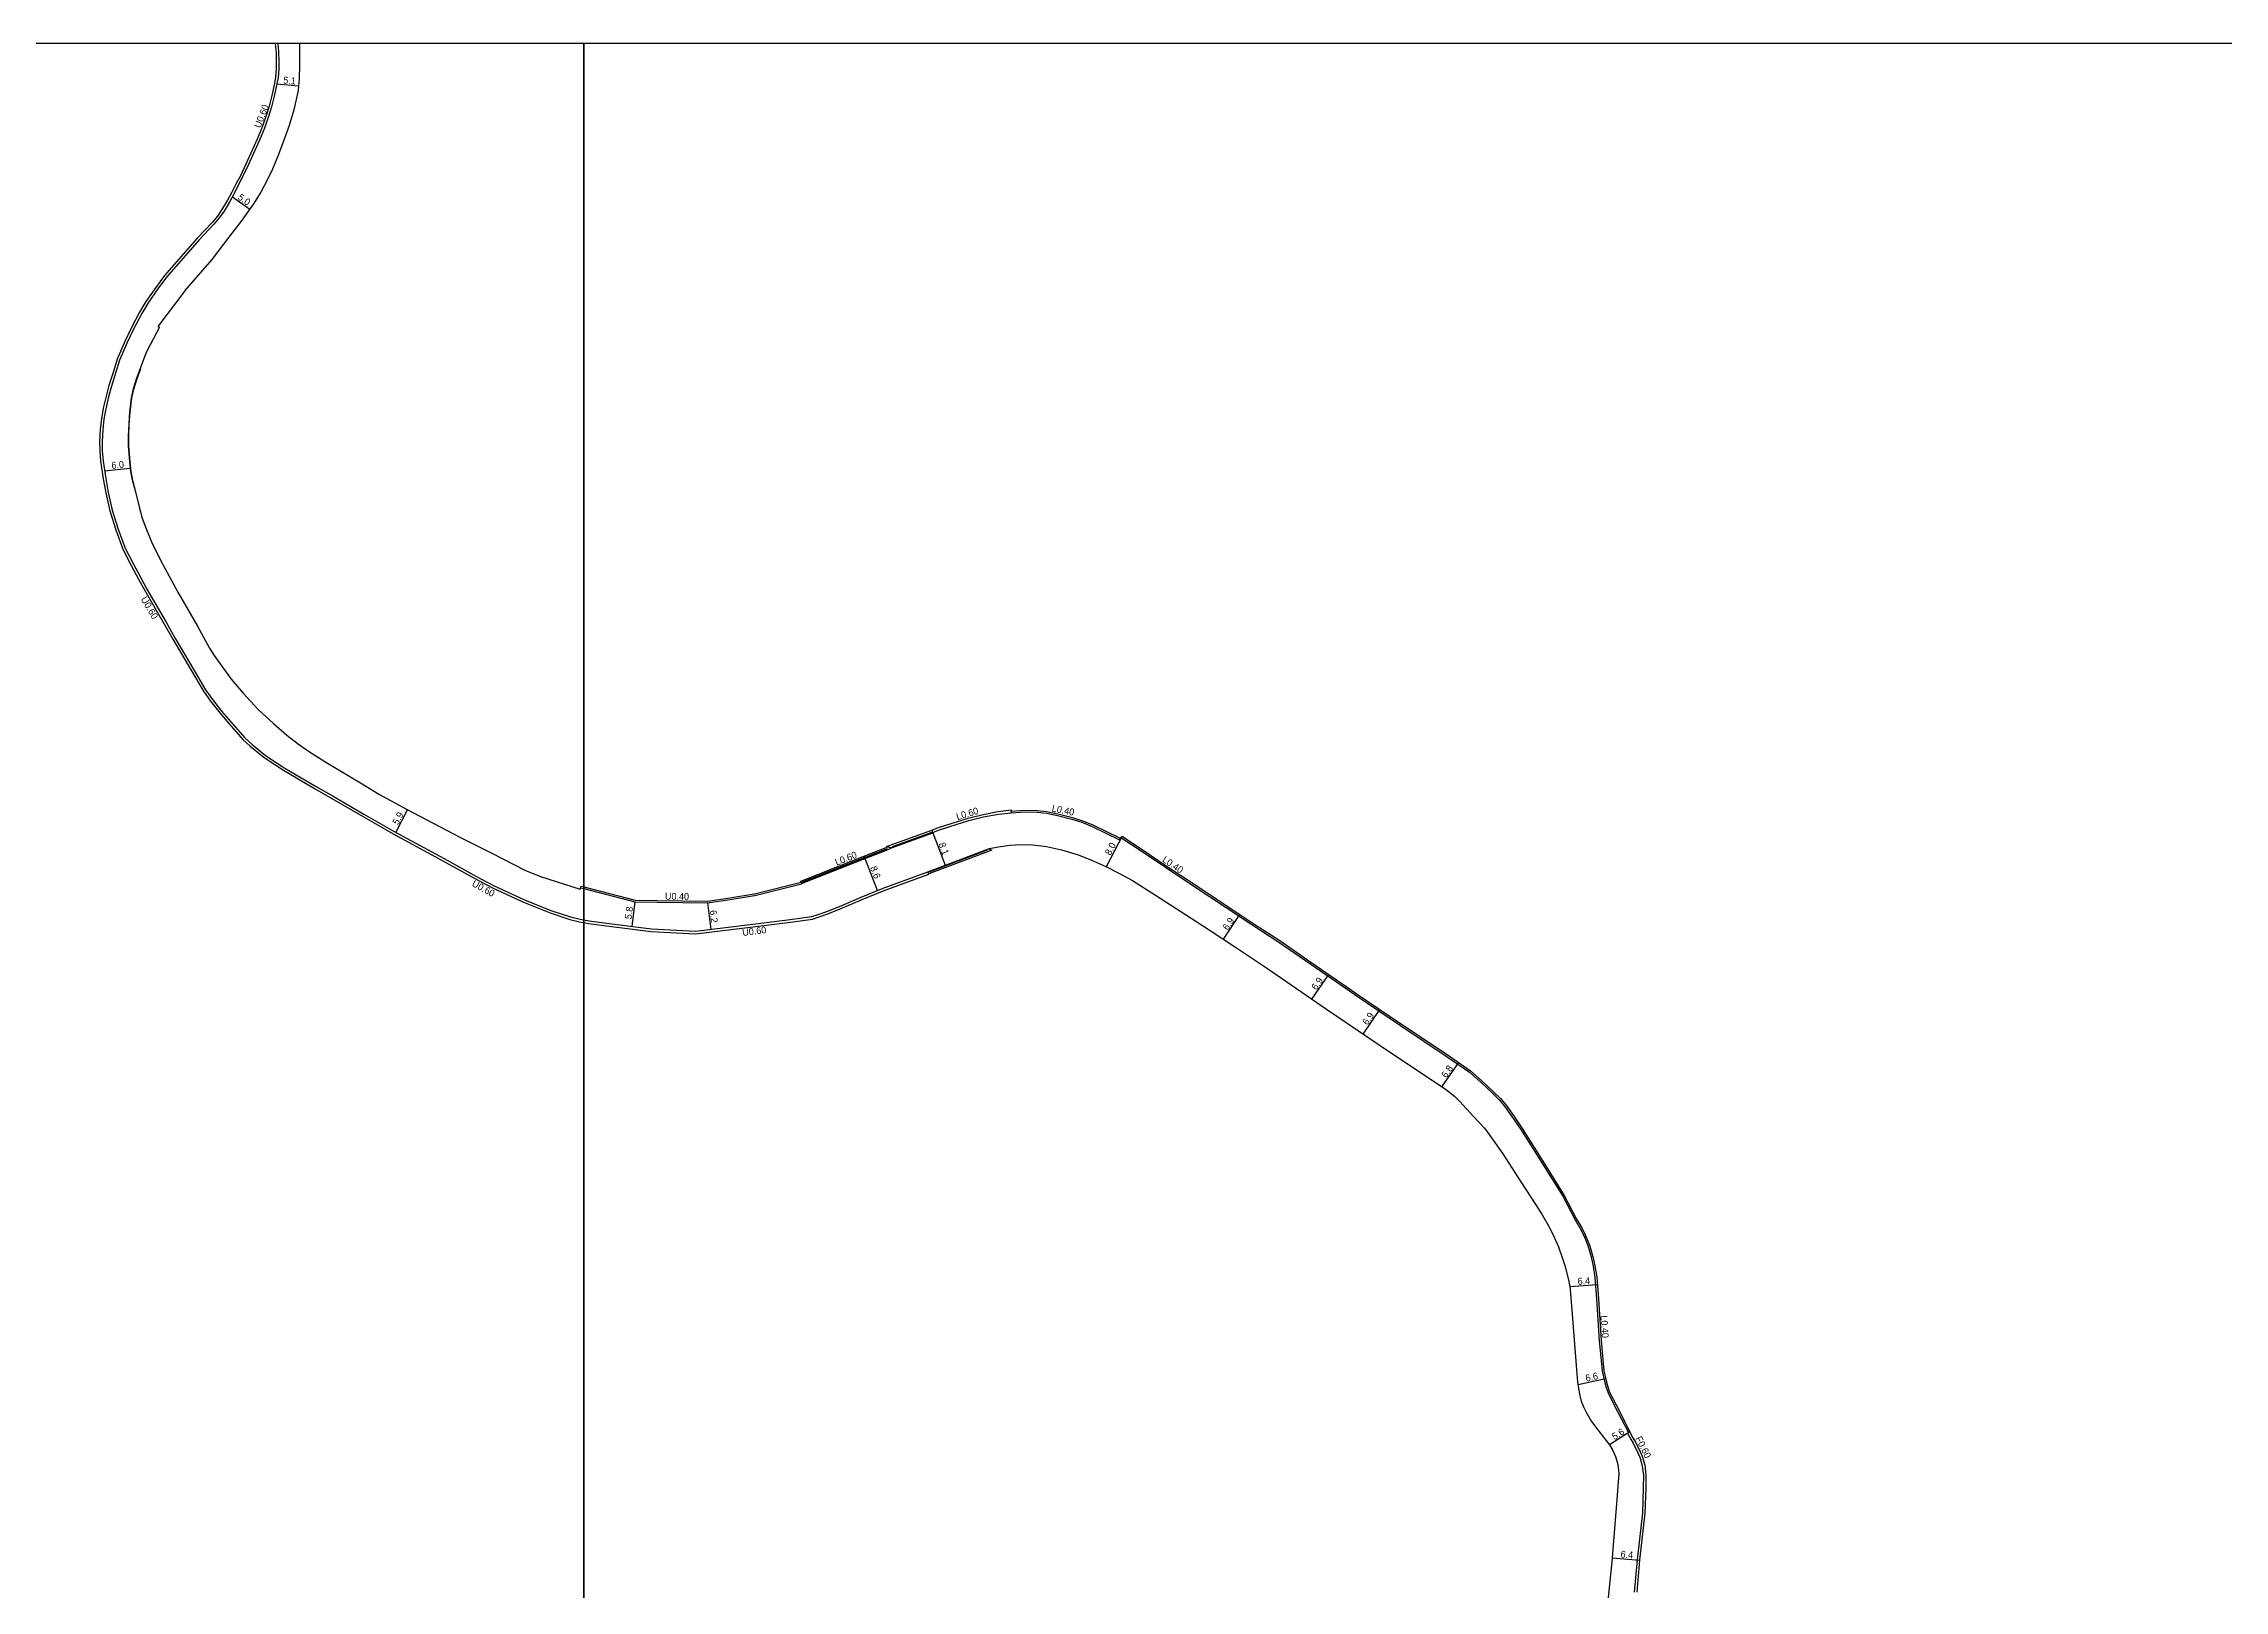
# Model space of a CAD drawing. Header units: metres. Extents: x -28000 to -23998, y -90000 to -87000.
# Drawn here: x -25725 to -25219, y -87359 to -87000 of the extents above; entities that cross this region are included whole.
import ezdxf

# ---------------------------------------------------------------- set-up
doc = ezdxf.new("R2010")
doc.units = ezdxf.units.M
doc.header["$LTSCALE"] = 2.5
for name, color, linetype in [('側溝・桝', 7, 'Continuous'), ('図郭', 7, 'Continuous'), ('幅員', 7, 'Continuous'), ('歩道・分離帯・安全施設', 7, 'Continuous'), ('道路', 7, 'Continuous')]:
    doc.layers.add(name, color=color, linetype=linetype)
doc.styles.get("Standard").update_dxf_attribs({"font": ''})
doc.styles.get('Standard').set_extended_font_data('@MS PGothic')

msp = doc.modelspace()

# ---------------------------------------------------------------- linework, layer by layer
at = {"layer": '側溝・桝'}
for points in [[(-25671.14, -87000), (-25671.04, -87000.62), (-25670.92, -87002.16), (-25670.86, -87004.02), (-25670.88, -87005.85), (-25671.04, -87007.85), (-25671.3, -87009.37), (-25671.93, -87012.21), (-25672.55, -87014.71), (-25673.25, -87016.92), (-25674.21, -87019.61), (-25675.31, -87022.42), (-25675.32, -87022.45), (-25677.96, -87028.21), (-25679.26, -87030.97), (-25680.28, -87032.92), (-25681.23, -87034.81), (-25682.27, -87036.67), (-25683.57, -87038.89), (-25684.66, -87040.41), (-25685.93, -87041.97), (-25689.36, -87045.61), (-25694.15, -87051.06), (-25696.95, -87054.26), (-25698.97, -87056.98), (-25701.22, -87060.25), (-25702.68, -87062.68), (-25704.64, -87066.35), (-25706.09, -87069.42), (-25707.85, -87073.54), (-25708.73, -87076.36), (-25709.75, -87079.59), (-25710.4, -87082.05), (-25711.05, -87084.84), (-25711.49, -87087.27), (-25711.77, -87089.64), (-25711.91, -87092.48), (-25711.86, -87094.58), (-25711.67, -87096.96), (-25711.04, -87101.01), (-25710.48, -87104.24), (-25709.56, -87108.38), (-25708.16, -87112.78), (-25706.52, -87117.19), (-25704.64, -87120.93), (-25702.94, -87124.13), (-25701.5, -87126.74), (-25697.03, -87134.41), (-25694.98, -87138.02), (-25691.63, -87143.73), (-25687.86, -87150.09), (-25686.27, -87152.37), (-25684.14, -87155.06), (-25682.04, -87157.57), (-25678.76, -87161.25), (-25677.15, -87162.77), (-25674.31, -87165.04), (-25673.03, -87165.99), (-25669.45, -87168.31), (-25662.3, -87172.49), (-25658.26, -87174.82), (-25651.14, -87178.97), (-25644.05, -87183.03), (-25632.46, -87189.31), (-25625.06, -87193.4), (-25620.98, -87195.54), (-25613.81, -87198.89), (-25607.64, -87201.35), (-25603.1, -87202.87), (-25600.9, -87203.39), (-25600, -87203.56)], [(-25518.95, -87183.31), (-25518.44, -87183.04), (-25517.4, -87182.64), (-25513.31, -87181.31), (-25510.56, -87180.48), (-25507.16, -87179.65), (-25503.73, -87179), (-25500.7, -87178.67)], [(-25500.7, -87178.67), (-25500.73, -87178.27)], [(-25500.7, -87178.67), (-25498.63, -87178.53), (-25496.51, -87178.47), (-25494.69, -87178.57), (-25492.51, -87178.79), (-25490.01, -87179.29), (-25486.66, -87180.16), (-25484.34, -87180.89), (-25481.92, -87181.88), (-25475.61, -87184.93)], [(-25475.44, -87184.57), (-25475.61, -87184.93)], [(-25475.28, -87184.39), (-25473.06, -87185.91), (-25470.58, -87187.55), (-25464.94, -87191.32), (-25458.33, -87195.71), (-25450.82, -87200.69), (-25444.42, -87204.94), (-25438.57, -87208.7), (-25432.4, -87212.99), (-25420.97, -87220.89), (-25420.83, -87220.99), (-25410.35, -87228.08), (-25399.7, -87235.18), (-25394.34, -87238.92), (-25391.71, -87241.26), (-25388.89, -87243.88), (-25387.4, -87245.33), (-25386.14, -87246.85), (-25384.44, -87249.22), (-25382.38, -87252.24), (-25377.2, -87260.46), (-25372.66, -87267.77), (-25369.78, -87273.24), (-25368.6, -87275.28), (-25367.7, -87277.02), (-25366.85, -87279.21), (-25366.06, -87281.82), (-25365.56, -87283.98), (-25365.16, -87286.6), (-25364.77, -87291.58), (-25364.15, -87301.31), (-25363.68, -87306.65), (-25363.48, -87308.35), (-25362.96, -87310.72), (-25362.57, -87312.17), (-25362.12, -87313.41), (-25360.6, -87316.41), (-25357.4, -87322.66)], [(-25549.46, -87195.08), (-25536.71, -87190.09), (-25529.33, -87187.22), (-25528.54, -87186.8)], [(-25600.74, -87196.1), (-25600, -87196.29)], [(-25600, -87203.56), (-25598.75, -87203.79), (-25594.75, -87204.34), (-25584.33, -87205.67), (-25574.11, -87206.21), (-25560.15, -87204.49), (-25552.12, -87203.47), (-25547.02, -87202.79), (-25545.58, -87202.3), (-25543.56, -87201.63), (-25540.66, -87200.47), (-25535.61, -87198.28), (-25530.46, -87196.21), (-25520.1, -87192.36)], [(-25600, -87196.29), (-25588.17, -87199.37), (-25583, -87199.46), (-25571.27, -87199.63), (-25566.04, -87198.8), (-25560.41, -87197.89), (-25560.33, -87197.88), (-25549.42, -87195.21)], [(-25549.52, -87194.82), (-25549.42, -87195.21)], [(-25357.05, -87322.47), (-25357.58, -87322.75), (-25356.86, -87324.16), (-25356.29, -87325.13), (-25355.19, -87327.35), (-25354.77, -87328.33), (-25354.17, -87330.35), (-25353.92, -87332.52), (-25353.94, -87335.46), (-25354.15, -87341.29), (-25355.39, -87352.2), (-25356.05, -87359.71)]]:
    msp.add_lwpolyline(points, dxfattribs=at)
at = {"layer": '図郭'}
for points in [[(-26400, -87600), (-25600, -87600), (-25600, -87000), (-26400, -87000)], [(-25600, -87600), (-24800, -87600), (-24800, -87000), (-25600, -87000)]]:
    msp.add_lwpolyline(points, close=True, dxfattribs=at)
at = {"layer": '幅員', "flags": 128}
for points in [[(-25671.3, -87009.37), (-25666.27, -87009.82)], [(-25681.64, -87035.56), (-25677.62, -87038.43)], [(-25711.32, -87099.21), (-25705.36, -87098.61)], [(-25643.7, -87183.22), (-25640.96, -87177.98)], [(-25518.95, -87183.31), (-25516.11, -87190.86)], [(-25475.01, -87184.09), (-25478.67, -87191.22)], [(-25531.77, -87196.73), (-25534.88, -87188.73)], [(-25588.17, -87199.37), (-25588.9, -87205.08)], [(-25571.27, -87199.63), (-25570.51, -87205.77)], [(-25451.44, -87208.07), (-25447.62, -87202.33)], [(-25430.9, -87221.95), (-25426.97, -87216.26)], [(-25418.99, -87230.09), (-25415.12, -87224.37)], [(-25400.71, -87242.32), (-25396.81, -87236.71)], [(-25371.02, -87288.73), (-25364.63, -87288.24)], [(-25369.1, -87311.51), (-25362.68, -87310.11)], [(-25357.05, -87322.47), (-25361.75, -87325.46)], [(-25361.17, -87351.77), (-25354.79, -87352.26)]]:
    msp.add_lwpolyline(points, dxfattribs=at)
at = {"layer": '歩道・分離帯・安全施設'}
for points in [[(-25704.03, -87104.12), (-25704.04, -87104.1), (-25704.83, -87101.01), (-25705.14, -87099.38), (-25705.36, -87097.14), (-25705.67, -87093.44), (-25705.72, -87091.23), (-25705.58, -87088.33), (-25705.36, -87085.63), (-25705, -87082.29), (-25704.56, -87080.27), (-25703.77, -87077.76), (-25702.92, -87075.49)], [(-25519.22, -87183.25), (-25528.38, -87186.58)], [(-25549.23, -87194.72), (-25536.82, -87189.81), (-25529.46, -87186.94)], [(-25519.71, -87192.4), (-25506.22, -87187.31)]]:
    msp.add_lwpolyline(points, dxfattribs=at)
at = {"layer": '道路'}
for points in [[(-25671.74, -87000), (-25671.63, -87000.68), (-25671.51, -87002.2), (-25671.44, -87004.03), (-25671.47, -87005.82), (-25671.63, -87007.78), (-25671.88, -87009.26), (-25672.5, -87012.08), (-25673.12, -87014.55), (-25673.81, -87016.73), (-25674.76, -87019.4), (-25675.85, -87022.2), (-25675.86, -87022.22), (-25678.49, -87027.97), (-25679.78, -87030.71), (-25680.81, -87032.65), (-25681.75, -87034.54), (-25682.79, -87036.38), (-25684.06, -87038.56), (-25685.13, -87040.05), (-25686.37, -87041.58), (-25689.79, -87045.22), (-25694.59, -87050.67), (-25697.41, -87053.89), (-25699.45, -87056.64), (-25701.72, -87059.93), (-25703.19, -87062.39), (-25705.17, -87066.08), (-25706.63, -87069.18), (-25708.41, -87073.34), (-25709.29, -87076.19), (-25710.32, -87079.43), (-25710.97, -87081.91), (-25711.62, -87084.72), (-25712.08, -87087.19), (-25712.36, -87089.59), (-25712.5, -87092.47), (-25712.45, -87094.61), (-25712.26, -87097.03), (-25711.62, -87101.11), (-25711.05, -87104.35), (-25710.13, -87108.53), (-25708.72, -87112.98), (-25707.06, -87117.43), (-25705.17, -87121.2), (-25703.45, -87124.41), (-25702.01, -87127.03), (-25697.54, -87134.71), (-25695.49, -87138.31), (-25692.14, -87144.03), (-25688.35, -87150.41), (-25686.75, -87152.72), (-25684.59, -87155.43), (-25682.48, -87157.95), (-25679.18, -87161.66), (-25677.54, -87163.21), (-25674.67, -87165.51), (-25673.37, -87166.47), (-25669.76, -87168.81), (-25662.6, -87173), (-25658.56, -87175.33), (-25651.43, -87179.48), (-25644.33, -87183.55), (-25632.74, -87189.82), (-25625.34, -87193.92), (-25621.24, -87196.07), (-25614.04, -87199.43), (-25607.85, -87201.9), (-25603.26, -87203.43), (-25601.02, -87203.97), (-25600, -87204.16)], [(-25666.04, -87000), (-25666.07, -87005.1), (-25666.12, -87008.14), (-25666.36, -87010.87), (-25667.39, -87015.4), (-25668.49, -87019.03), (-25670.02, -87023.32), (-25671.07, -87026.17), (-25672.34, -87029.15), (-25673.56, -87031.71), (-25675.04, -87034.53), (-25676.75, -87037.21), (-25679.6, -87041.21), (-25682.47, -87044.94), (-25686.45, -87050.18), (-25692.66, -87057.38), (-25692.67, -87057.4), (-25698.93, -87065.68), (-25698.61, -87065.87), (-25701.46, -87071.26), (-25701.91, -87072.37), (-25703.91, -87077.71), (-25704.7, -87080.23), (-25705.15, -87082.27), (-25705.51, -87085.62), (-25705.73, -87088.32), (-25705.87, -87091.23), (-25705.82, -87093.45), (-25705.51, -87097.15), (-25705.28, -87099.4), (-25704.97, -87101.04), (-25704.18, -87104.14), (-25703.28, -87107.59), (-25702.56, -87110.23), (-25701.78, -87112.47), (-25700.42, -87115.75), (-25698.35, -87119.99), (-25694.32, -87127.41), (-25689.78, -87135.36), (-25686.95, -87140.43), (-25685.85, -87142.16), (-25681.9, -87147.64), (-25679.14, -87150.88), (-25675.56, -87154.73), (-25672.07, -87157.93), (-25669.03, -87160.63), (-25666.3, -87162.77), (-25663.97, -87164.34), (-25659.97, -87166.9), (-25651.91, -87171.69), (-25647.49, -87174.39), (-25641.2, -87177.85), (-25635.02, -87181.07), (-25628.68, -87184.42), (-25621.41, -87188.09), (-25613.71, -87192.01), (-25610.06, -87193.51), (-25600.83, -87196.43), (-25600.63, -87195.72), (-25600, -87195.88)], [(-25600, -87195.88), (-25588.11, -87198.97), (-25582.99, -87199.06), (-25571.3, -87199.23), (-25566.1, -87198.41), (-25560.48, -87197.5), (-25560.41, -87197.49), (-25549.52, -87194.82), (-25549.58, -87194.54), (-25536.93, -87189.53), (-25529.37, -87186.59), (-25528.54, -87186.8), (-25518.98, -87183.32), (-25519.22, -87182.7), (-25517.6, -87182.08), (-25513.49, -87180.74), (-25510.72, -87179.9), (-25507.29, -87179.07), (-25503.82, -87178.41), (-25500.77, -87177.99), (-25500.73, -87178.27), (-25498.65, -87178.13), (-25496.5, -87178.07), (-25494.66, -87178.17), (-25492.45, -87178.4), (-25489.92, -87178.9), (-25486.55, -87179.78), (-25484.21, -87180.51), (-25481.76, -87181.51), (-25475.44, -87184.57), (-25475.01, -87184.09), (-25472.83, -87185.57), (-25470.36, -87187.21), (-25464.72, -87190.98), (-25458.11, -87195.37), (-25450.6, -87200.35), (-25444.2, -87204.6), (-25438.34, -87208.36), (-25432.18, -87212.66), (-25420.74, -87220.57), (-25420.6, -87220.67), (-25410.12, -87227.75), (-25399.47, -87234.85), (-25394.09, -87238.6), (-25391.44, -87240.97), (-25388.62, -87243.59), (-25387.11, -87245.05), (-25385.82, -87246.6), (-25384.11, -87248.99), (-25382.05, -87252.02), (-25376.86, -87260.24), (-25372.31, -87267.57), (-25369.43, -87273.04), (-25368.25, -87275.08), (-25367.33, -87276.86), (-25366.47, -87279.08), (-25365.68, -87281.72), (-25365.17, -87283.9), (-25364.76, -87286.55), (-25364.37, -87291.55), (-25363.76, -87301.28), (-25363.28, -87306.61), (-25363.08, -87308.28), (-25362.57, -87310.62), (-25362.19, -87312.05), (-25361.75, -87313.25), (-25360.25, -87316.23), (-25356.33, -87323.87), (-25355.76, -87324.84), (-25354.64, -87327.1), (-25354.21, -87328.13), (-25353.58, -87330.23), (-25353.32, -87332.49), (-25353.34, -87335.48), (-25353.55, -87341.34), (-25354.79, -87352.26), (-25355.45, -87359.75)], [(-25600, -87204.16), (-25598.84, -87204.37), (-25594.82, -87204.92), (-25584.39, -87206.25), (-25574.09, -87206.8), (-25560.08, -87205.07), (-25552.04, -87204.05), (-25546.88, -87203.36), (-25545.39, -87202.85), (-25543.35, -87202.18), (-25540.44, -87201.01), (-25535.38, -87198.82), (-25530.25, -87196.76), (-25519.89, -87192.91), (-25520.1, -87192.36), (-25505.78, -87186.97), (-25503.75, -87186.61), (-25501.04, -87186.23), (-25498.46, -87186.06), (-25495.76, -87186.12), (-25492.53, -87186.48), (-25489.07, -87187.25), (-25485.23, -87188.41), (-25482.22, -87189.59), (-25478.74, -87191.18), (-25475.62, -87192.78), (-25472.54, -87194.42), (-25467.24, -87197.78), (-25460.29, -87202.28), (-25454.74, -87205.87), (-25448.68, -87209.91), (-25441.43, -87214.68), (-25427.55, -87224.26)], [(-25427.55, -87224.26), (-25415.07, -87232.77), (-25399.66, -87243.01), (-25397.81, -87244.5)], [(-25397.81, -87244.5), (-25396.55, -87245.76), (-25393.38, -87249.19), (-25390.81, -87251.97), (-25389.71, -87253.39), (-25386.56, -87257.88), (-25382.37, -87264.38), (-25378.89, -87269.72), (-25377.39, -87272.04), (-25375.94, -87274.6), (-25374.95, -87276.59), (-25373.66, -87279.47), (-25372.69, -87282.18), (-25372.12, -87284.04), (-25371.27, -87287.52), (-25371.02, -87288.73), (-25370.83, -87290.37), (-25370.06, -87300.09), (-25369.45, -87308.07), (-25369.2, -87310.87), (-25368.96, -87312.44), (-25368.69, -87314.06), (-25368.34, -87315.33), (-25367.83, -87316.67), (-25367.16, -87318.06), (-25365.96, -87320.09), (-25364.51, -87321.98), (-25364.27, -87322.29)], [(-25364.27, -87322.29), (-25361.75, -87325.46)], [(-25361.75, -87325.46), (-25361.04, -87326.78), (-25360.42, -87328.17), (-25359.87, -87330.09), (-25359.62, -87332.17), (-25360.12, -87338.17), (-25361.24, -87352.69), (-25362.64, -87366.26)]]:
    msp.add_lwpolyline(points, dxfattribs=at)
at = {"layer": '道路', "flags": 128}
for points in [[(-25529.7, -87186.51), (-25519.22, -87182.7), (-25518.98, -87183.32), (-25528.54, -87186.8)], [(-25519.91, -87192.86), (-25520.1, -87192.36), (-25506.05, -87187.07), (-25505.25, -87187.33)]]:
    msp.add_lwpolyline(points, close=True, dxfattribs=at)

# ---------------------------------------------------------------- texts
at = {"layer": '側溝・桝'}
for s, rotation, p in [('U0.60', 68.5833, (-25675.16, -87019.75)), ('U0.60', 300.245, (-25702.98, -87129.05)), ('L0.60', 16.8022, (-25513.23, -87180.4)), ('L0.40', 348.6963, (-25491.42, -87178.35)), ('L0.60', 21.5981, (-25541.29, -87190.99)), ('L0.40', 326.2344, (-25465.83, -87189.94)), ('U0.60', 331.0335, (-25626.16, -87195.58)), ('U0.40', 359.1786, (-25581.18, -87198.84)), ('U0.60', 7.0527, (-25563.11, -87207.31)), ('L0.40', 273.6396, (-25363.87, -87295.48)), ('F0.60', 296.4428, (-25355.84, -87324))]:
    msp.add_text(s, height=1.6, rotation=rotation, dxfattribs=at).set_placement(p)
at = {"layer": '幅員'}
for s, rotation, p in [('5.1', 354.895, (-25669.88, -87009.24)), ('5.0', 324.5184, (-25680.54, -87036.03)), ('6.0', 5.7251, (-25709.66, -87098.79)), ('5.9', 62.4459, (-25643.14, -87181.62)), ('8.1', 290.6397, (-25517.69, -87185.94)), ('8.0', 62.8262, (-25477.66, -87188.7)), ('8.6', 291.2525, (-25533.56, -87191.45)), ('5.8', 82.7399, (-25588.94, -87203.47)), ('6.2', 277.0527, (-25570.8, -87201.4)), ('6.9', 56.4013, (-25450.44, -87206.12)), ('6.9', 55.3658, (-25429.86, -87220.01)), ('6.9', 55.9309, (-25417.98, -87228.15)), ('6.8', 55.1562, (-25399.69, -87240.42)), ('6.4', 4.3957, (-25369.14, -87288.34)), ('6.6', 12.253, (-25367.19, -87310.83)), ('5.6', 32.3812, (-25360.61, -87324.44)), ('6.4', 355.5786, (-25359.26, -87351.67))]:
    msp.add_text(s, height=1.6, rotation=rotation, dxfattribs=at).set_placement(p)

doc.saveas('drawing.dxf')
